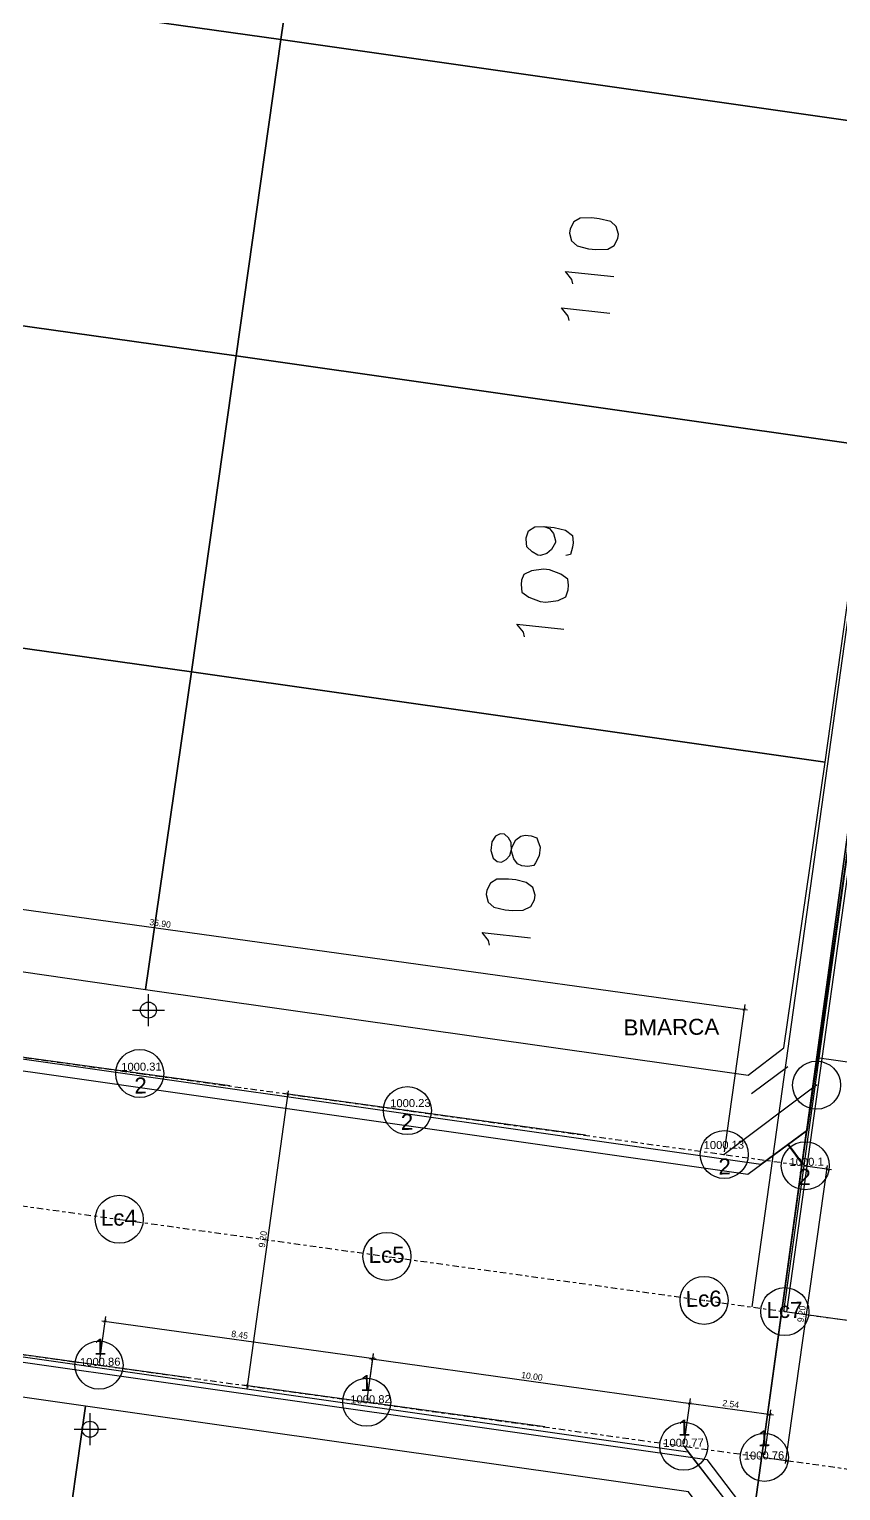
# Model space of a CAD drawing. Header units: metres. Extents: x -977055 to 805873, y -1033982 to 242021.
# Drawn here: x 823.92 to 849.28, y 962.45 to 1008.11 of the extents above; entities that cross this region are included whole.
import ezdxf

# ---------------------------------------------------------------- set-up
doc = ezdxf.new("R2010")
doc.units = ezdxf.units.M
doc.header["$PDMODE"] = 32
doc.header["$PDSIZE"] = 1.5
doc.linetypes.add('CENTRO1', pattern=[0.44, 0.2, -0.08, 0.08, -0.08])
for name, color, linetype in [('C-ROAD-PROF-TEXT', 11, 'Continuous'), ('linea 1', 1, 'Continuous'), ('puntos nov 7', 50, 'Continuous'), ('PUNTOS V', 4, 'Continuous'), ('V-NODE', 1, 'Continuous')]:
    doc.layers.add(name, color=color, linetype=linetype)
doc.layers.add('PDF2_area escolar', color=7, linetype='Continuous', true_color=0x989898)
doc.layers.add('PDF_Geometry', color=7, linetype='Continuous', true_color=0x797979)
doc.styles.add('CITY2', font='stylu.ttf', dxfattribs={"height": 0.2})
doc.styles.get("Standard").update_dxf_attribs({"font": 'arial.ttf'})
doc.dimstyles.new('COTAS2', dxfattribs={"dimtxt": 0.02, "dimasz": 0.1, "dimexe": 0.15, "dimexo": 0.08, "dimgap": 0.05, "dimtad": 1, "dimzin": 0, "dimdsep": 46, "dimtxsty": 'CITY2', "dimblk": 'ARCHTICK', "dimcen": 1, "dimdle": 0.1, "dimclrd": 1, "dimclre": 1, "dimclrt": 2, "dimadec": 0, "dimazin": 0, "dimtfac": 1, "dimtofl": 0, "dimtmove": 0, "dimatfit": 3, "dimldrblk": 'ARCHTICK', "dimfxl": 0.18, "dimtolj": 1, "dimtzin": 0, "dimarcsym": 0})

# ---------------------------------------------------------------- blocks, each defined once
blk = doc.blocks.new('*U274')
at = {"color": 0, "linetype": 'ByBlock', "lineweight": -2, "transparency": 16777216}
for p, q in [((0, -1), (0, 1)), ((-1, 0), (1, 0))]:
    blk.add_line(p, q, dxfattribs=at)
blk.add_circle((0, 0), 0.5, dxfattribs=at)
blk = doc.blocks.new('*U1258', base_point=(827.65, 977.469, 1001.168))
at = {"layer": 'V-NODE', "color": 50, "lineweight": -2, "xscale": 0.5, "yscale": 0.5, "zscale": 0.5}
blk.add_blockref('*U274', (827.65, 977.469, 1001.168), dxfattribs=at)
blk = doc.blocks.new('*U1261', base_point=(825.824, 964.376, 1001.809))
at = {"layer": 'V-NODE', "color": 50, "lineweight": -2, "xscale": 0.5, "yscale": 0.5, "zscale": 0.5}
blk.add_blockref('*U274', (825.824, 964.376, 1001.809), dxfattribs=at)
blk = doc.blocks.new('base')
at = {"layer": 'PDF_Geometry', "lineweight": 25, "extrusion": (-0.000787417, 0.063364, 0.99799), "elevation": 0.026}
for points in [[(-314.355, -197.288), (-299.601, -195.681), (-292.744, -194.188), (-282.663, -192.111), (-274.476, -190.361), (-258.037, -185.154), (-248.029, -180.61), (-240.539, -177.71), (-228.643, -174.042), (-222.733, -172.714), (-217.384, -171.04), (-209.935, -169.248), (-202.16, -164.759), (-196.196, -160.284), (-195.073, -159.817), (-178.095, -157.457), (-154.298, -156.614), (-136.667, -154.611), (-124.436, -153.164), (-118.066, -151.474), (-100.79, -146.646), (-80.955, -140.967), (-73.385, -139.328), (-61.694, -135.822), (-40.504, -131.604), (-37.727, -130.872), (-17.661, -129.441), (1.311, -127.461), (21.092, -124.929), (41.006, -122.83), (47.376, -123.458), (63.592, -123.186), (81.402, -124.312), (85.639, -96.072), (88.705, -66.393), (92.811, -40.781), (97.16, -22.386), (100.596, -1.562), (102.483, 8.32), (109.691, 37.361), (117.528, 76.62), (126.217, 115.638), (131.513, 149.592), (134.682, 173.973), (136.916, 195.591), (139.956, 229.678), (141.558, 250.676), (142.614, 271.37), (143.252, 283.21), (147.066, 312.938), (152.58, 355.631), (153.554, 396.042), (150.869, 418.02), (151.777, 438.639), (150.959, 458.028), (151.777, 438.639), (150.869, 418.02), (153.554, 396.042), (152.58, 355.631), (147.066, 312.938), (143.252, 283.21), (142.614, 271.37), (141.558, 250.676), (139.956, 229.678), (136.916, 195.591), (134.682, 173.973), (131.513, 149.592), (126.217, 115.638), (117.528, 76.62), (109.691, 37.361), (102.483, 8.32), (100.596, -1.562), (97.16, -22.386), (92.811, -40.781), (88.705, -66.393), (85.639, -96.072), (81.402, -124.312), (63.592, -123.186), (47.376, -123.458), (41.006, -122.83), (21.092, -124.929), (1.311, -127.461), (-17.661, -129.441), (-37.727, -130.872), (-40.504, -131.604), (-61.694, -135.822), (-73.385, -139.328), (-80.955, -140.967), (-100.79, -146.646), (-118.066, -151.474), (-124.436, -153.164), (-136.667, -154.611), (-154.298, -156.614), (-178.095, -157.457), (-195.073, -159.817), (-196.196, -160.284), (-202.16, -164.759), (-209.935, -169.248), (-217.384, -171.04), (-222.733, -172.714), (-228.643, -174.042), (-240.539, -177.71), (-248.029, -180.61), (-258.037, -185.154), (-274.476, -190.361), (-282.663, -192.111), (-292.744, -194.188), (-299.601, -195.681), (-314.355, -197.288), (-312.178, -178.446), (-309.146, -157.898), (-306.876, -132.899), (-305.823, -118.002), (-298.643, -78.802), (-291.055, -45.077), (-282.252, -15.116), (-275.645, 10.473), (-270.319, 33.898), (-263.825, 63.164), (-258.15, 86.408), (-284.424, 123.888)], [(76.721, 35.815), (75.319, 37.653), (36.902, 43.626), (35.023, 42.276), (24.12, -27.822), (25.516, -29.706), (63.985, -35.639), (65.818, -34.283)], [(42.023, 15.697), (42.052, 15.554), (42.253, 15.298), (40.744, 15.48)], [(42.16, 16.839), (42.189, 16.697), (42.39, 16.441), (40.882, 16.622)], [(43.028, 23.273), (42.851, 23.341), (42.73, 23.495), (42.666, 23.734), (42.672, 23.78), (42.791, 23.997), (42.944, 24.118), (43.138, 24.187), (43.23, 24.176), (43.401, 24.063), (43.568, 23.904), (43.586, 23.67), (43.58, 23.624), (43.507, 23.401), (43.308, 23.286), (43.028, 23.273), (42.708, 23.312), (42.348, 23.402), (42.136, 23.566), (42.118, 23.8), (42.134, 23.937), (42.208, 24.16), (42.35, 24.19)], [(43.675, 26.719), (43.704, 26.577), (43.905, 26.321), (42.443, 26.497)], [(44.883, 36.358), (44.912, 36.216), (45.113, 35.959), (43.605, 36.141)], [(36.902, 43.626), (35.023, 42.276)], [(78.602, 47.969), (76.718, 46.573), (38.301, 52.546), (36.905, 54.43), (47.469, 122.482), (49.353, 123.878), (87.77, 117.905), (89.166, 116.021)]]:
    blk.add_lwpolyline(points, dxfattribs=at)
for points in [[(51.057, 7.931), (49.496, -1.944), (69.25, -5.019), (70.817, 4.901)], [(31.257, 11.012), (29.742, 1.132), (49.496, -1.944), (51.057, 7.931)], [(52.572, 17.811), (51.057, 7.931), (70.817, 4.901), (72.332, 14.781)], [(32.817, 20.886), (31.257, 11.012), (51.057, 7.931), (52.572, 17.811)], [(42.11, 14.11), (42.046, 14.349), (41.879, 14.508), (41.519, 14.598), (41.291, 14.626), (40.919, 14.624), (40.72, 14.509), (40.601, 14.291), (40.585, 14.154), (40.649, 13.915), (40.815, 13.756), (41.175, 13.666), (41.404, 13.638), (41.775, 13.64), (41.974, 13.755), (42.093, 13.973)], [(54.087, 27.691), (52.572, 17.811), (72.332, 14.781), (73.892, 24.656)], [(34.332, 30.766), (32.817, 20.886), (52.572, 17.811), (54.087, 27.691)], [(43.757, 25.087), (43.738, 25.321), (43.526, 25.485), (43.172, 25.621), (42.989, 25.643), (42.612, 25.595), (42.367, 25.486), (42.294, 25.263), (42.277, 25.126), (42.301, 24.937), (42.513, 24.773), (42.868, 24.637), (43.051, 24.615), (43.427, 24.663), (43.672, 24.772), (43.74, 24.95)], [(55.653, 37.611), (54.087, 27.691), (73.892, 24.656), (75.24, 33.535), (74.402, 34.657)], [(35.731, 39.687), (34.332, 30.766), (54.087, 27.691), (55.653, 37.611), (36.853, 40.525)], [(44.805, 33.4), (44.741, 33.639), (44.615, 33.747), (44.477, 33.764), (44.329, 33.689), (44.221, 33.563), (44.143, 33.294), (44.024, 33.077), (43.87, 32.956), (43.727, 32.927), (43.545, 32.949), (43.367, 33.017), (43.333, 33.114), (43.263, 33.307), (43.296, 33.582), (43.415, 33.799), (43.472, 33.885), (43.66, 33.909), (43.843, 33.887), (43.975, 33.824), (44.095, 33.671), (44.159, 33.431), (44.172, 33.152), (44.247, 33.003), (44.373, 32.895), (44.51, 32.879), (44.658, 32.954), (44.772, 33.126)], [(44.97, 34.771), (44.906, 35.011), (44.74, 35.17), (44.379, 35.26), (44.151, 35.287), (43.825, 35.28), (43.58, 35.17), (43.461, 34.953), (43.445, 34.816), (43.509, 34.576), (43.721, 34.411), (44.035, 34.327), (44.264, 34.3), (44.635, 34.301), (44.834, 34.416), (44.953, 34.634)], [(59.2, 60.508), (57.685, 50.628), (76.439, 47.72), (77.56, 48.558), (78.954, 57.433)], [(39.445, 63.584), (38.051, 54.709), (38.885, 53.543), (57.685, 50.628), (59.2, 60.508)]]:
    blk.add_lwpolyline(points, close=True, dxfattribs=at)
at = {"layer": 'PDF_Geometry', "color": 32, "lineweight": 50, "true_color": 0xb85b00, "extrusion": (-0.000787417, 0.063364, 0.99799), "elevation": 0.026}
blk.add_lwpolyline([(35.196, 43.322), (35.632, 42.713)], dxfattribs=at)
blk = doc.blocks.new('_ArchTick')
at = {"color": 0, "linetype": 'ByBlock', "const_width": 0.15}
blk.add_lwpolyline([(-0.5, -0.5), (0.5, 0.5)], dxfattribs=at)
blk = doc.blocks.new('*D3483')
at = {"layer": 'Defpoints', "color": 0, "transparency": 16777216}
for p in [(834.469, 965.216, 1001.023), (844.562, 965.185), (844.374, 963.843, 1001.023)]:
    blk.add_point(p, dxfattribs=at)
at = {"layer": 'PUNTOS V', "color": 1, "linetype": 'Continuous', "lineweight": -2, "transparency": 16777216}
for p, q in [((834.48, 965.295), (834.678, 966.715)), ((844.386, 963.922), (844.582, 965.334))]:
    blk.add_line(p, q, dxfattribs=at)
at = {"layer": 'PUNTOS V', "color": 1, "lineweight": -2, "transparency": 16777216}
blk.add_line((834.558, 966.58), (844.661, 965.171), dxfattribs=at)
at = {"layer": 'PUNTOS V', "color": 1, "lineweight": -2, "transparency": 16777216, "xscale": 0.1, "yscale": 0.1, "zscale": 0.1}
for p, rotation in [((834.657, 966.566), 172.0615531667383), ((844.562, 965.185), 352.0615531667383)]:
    blk.add_blockref('_ArchTick', p, dxfattribs=dict(at, rotation=rotation))
at = {"layer": 'PUNTOS V', "color": 2, "transparency": 16777216, "insert": (839.631, 966.028), "char_height": 0.2, "attachment_point": 5, "rotation": 352.0616, "style": 'CITY2'}
blk.add_mtext('\\A1;10.00', dxfattribs=at)
blk = doc.blocks.new('*D3484')
at = {"layer": 'Defpoints', "color": 0, "transparency": 16777216}
for p in [(847.077, 964.834), (844.374, 963.843, 1001.023), (846.891, 963.494, 1011.104)]:
    blk.add_point(p, dxfattribs=at)
at = {"layer": 'PUNTOS V', "color": 1, "linetype": 'Continuous', "lineweight": -2, "transparency": 16777216}
for p, q in [((844.386, 963.922), (844.582, 965.334)), ((846.902, 963.573), (847.098, 964.983))]:
    blk.add_line(p, q, dxfattribs=at)
at = {"layer": 'PUNTOS V', "color": 1, "lineweight": -2, "transparency": 16777216}
blk.add_line((844.463, 965.199), (847.176, 964.821), dxfattribs=at)
at = {"layer": 'PUNTOS V', "color": 1, "lineweight": -2, "transparency": 16777216, "xscale": 0.1, "yscale": 0.1, "zscale": 0.1}
for p, rotation in [((844.562, 965.185), 172.0615531667383), ((847.077, 964.834), 352.0615531667383)]:
    blk.add_blockref('_ArchTick', p, dxfattribs=dict(at, rotation=rotation))
at = {"layer": 'PUNTOS V', "color": 2, "transparency": 16777216, "insert": (845.841, 965.163), "char_height": 0.2, "attachment_point": 5, "rotation": 352.0616, "style": 'CITY2'}
blk.add_mtext('\\A1;2.54', dxfattribs=at)
blk = doc.blocks.new('*D3487')
at = {"layer": 'Defpoints', "color": 0, "transparency": 16777216}
for p in [(834.66, 966.592), (826.104, 966.375, 1001.023), (834.469, 965.216, 1001.023)]:
    blk.add_point(p, dxfattribs=at)
at = {"layer": 'PUNTOS V', "color": 1, "linetype": 'Continuous', "lineweight": -2, "transparency": 16777216}
for p, q in [((826.115, 966.455), (826.315, 967.9)), ((834.48, 965.295), (834.68, 966.741))]:
    blk.add_line(p, q, dxfattribs=at)
at = {"layer": 'PUNTOS V', "color": 1, "lineweight": -2, "transparency": 16777216}
blk.add_line((826.196, 967.765), (834.759, 966.578), dxfattribs=at)
at = {"layer": 'PUNTOS V', "color": 1, "lineweight": -2, "transparency": 16777216, "xscale": 0.1, "yscale": 0.1, "zscale": 0.1}
for p, rotation in [((826.295, 967.752), 172.1089292205081), ((834.66, 966.592), 352.108929220508)]:
    blk.add_blockref('_ArchTick', p, dxfattribs=dict(at, rotation=rotation))
at = {"layer": 'PUNTOS V', "color": 2, "transparency": 16777216, "insert": (830.499, 967.325), "char_height": 0.2, "attachment_point": 5, "rotation": 352.1089, "style": 'CITY2'}
blk.add_mtext('\\A1;8.45', dxfattribs=at)
blk = doc.blocks.new('*D3581')
at = {"layer": 'Defpoints', "color": 0, "transparency": 16777216}
for p in [(809.092, 978.021, 1001.043), (846.266, 977.492), (845.638, 972.956, 1001.023)]:
    blk.add_point(p, dxfattribs=at)
at = {"layer": 'PUNTOS V', "color": 1, "linetype": 'Continuous', "lineweight": -2, "transparency": 16777216}
for p, q in [((809.103, 978.1), (809.741, 982.705)), ((845.649, 973.035), (846.287, 977.64))]:
    blk.add_line(p, q, dxfattribs=at)
at = {"layer": 'PUNTOS V', "color": 1, "lineweight": -2, "transparency": 16777216}
blk.add_line((809.621, 982.571), (846.365, 977.478), dxfattribs=at)
at = {"layer": 'PUNTOS V', "color": 1, "lineweight": -2, "transparency": 16777216, "xscale": 0.1, "yscale": 0.1, "zscale": 0.1}
for p, rotation in [((809.721, 982.557), 172.1089317505501), ((846.266, 977.492), 352.10893175055)]:
    blk.add_blockref('_ArchTick', p, dxfattribs=dict(at, rotation=rotation))
at = {"layer": 'PUNTOS V', "color": 2, "transparency": 16777216, "insert": (828.015, 980.177), "char_height": 0.2, "attachment_point": 5, "rotation": 352.1089, "style": 'CITY2'}
blk.add_mtext('\\A1;36.90', dxfattribs=at)
blk = doc.blocks.new('*D3586')
at = {"layer": 'Defpoints', "color": 0, "transparency": 16777216}
for p in [(848.17, 972.605, 1001.655), (848.845, 972.51), (846.89, 963.494, 1001.655)]:
    blk.add_point(p, dxfattribs=at)
at = {"layer": 'PUNTOS V', "color": 1, "lineweight": -2, "transparency": 16777216}
blk.add_line((847.552, 963.3), (848.859, 972.609), dxfattribs=at)
at = {"layer": 'PUNTOS V', "color": 1, "linetype": 'Continuous', "lineweight": -2, "transparency": 16777216}
for p, q in [((848.249, 972.594), (848.994, 972.489)), ((846.97, 963.483), (847.714, 963.379))]:
    blk.add_line(p, q, dxfattribs=at)
at = {"layer": 'PUNTOS V', "color": 1, "lineweight": -2, "transparency": 16777216, "xscale": 0.1, "yscale": 0.1, "zscale": 0.1}
for p, rotation in [((848.845, 972.51), 82.00733196645439), ((847.566, 963.399), 262.0073319664544)]:
    blk.add_blockref('_ArchTick', p, dxfattribs=dict(at, rotation=rotation))
at = {"layer": 'PUNTOS V', "color": 2, "transparency": 16777216, "insert": (848.053, 967.976), "char_height": 0.2, "attachment_point": 5, "rotation": 82.0073, "style": 'CITY2'}
blk.add_mtext('\\A1;9.20', dxfattribs=at)
blk = doc.blocks.new('*D5352')
at = {"color": 1, "lineweight": -2, "transparency": 16777216}
blk.add_line((830.73, 965.633), (832.021, 974.944), dxfattribs=at)
at = {"color": 1, "linetype": 'Continuous', "lineweight": -2, "transparency": 16777216}
for p, q in [((841.3, 973.557), (831.858, 974.866)), ((840.037, 964.444), (830.595, 965.753))]:
    blk.add_line(p, q, dxfattribs=at)
at = {"layer": 'Defpoints', "color": 0, "transparency": 16777216}
for p in [(832.007, 974.845), (841.38, 973.546, 1001.655), (840.117, 964.433, 1001.655)]:
    blk.add_point(p, dxfattribs=at)
at = {"color": 1, "lineweight": -2, "transparency": 16777216, "xscale": 0.1, "yscale": 0.1, "zscale": 0.1}
for p, rotation in [((832.007, 974.845), 82.10893177490597), ((830.744, 965.732), 262.108931774906)]:
    blk.add_blockref('_ArchTick', p, dxfattribs=dict(at, rotation=rotation))
at = {"color": 2, "transparency": 16777216, "insert": (831.223, 970.31), "char_height": 0.2, "attachment_point": 5, "rotation": 82.1089, "style": 'CITY2'}
blk.add_mtext('\\A1;9.20', dxfattribs=at)
blk = doc.blocks.new('*D5353')
at = {"color": 1, "lineweight": -2, "transparency": 16777216}
blk.add_line((801.408, 979.187), (800.118, 969.876), dxfattribs=at)
at = {"color": 1, "linetype": 'Continuous', "lineweight": -2, "transparency": 16777216}
for p, q in [((830.189, 975.097), (801.246, 979.109)), ((828.926, 965.984), (799.983, 969.996))]:
    blk.add_line(p, q, dxfattribs=at)
at = {"layer": 'Defpoints', "color": 0, "transparency": 16777216}
for p in [(830.268, 975.086, 1001.655), (800.132, 969.975), (829.005, 965.973, 1001.655)]:
    blk.add_point(p, dxfattribs=at)
at = {"color": 1, "lineweight": -2, "transparency": 16777216, "xscale": 0.1, "yscale": 0.1, "zscale": 0.1}
for p, rotation in [((801.395, 979.088), 82.1089317505505), ((800.132, 969.975), 262.1089317505505)]:
    blk.add_blockref('_ArchTick', p, dxfattribs=dict(at, rotation=rotation))
at = {"color": 2, "transparency": 16777216, "insert": (800.611, 974.553), "char_height": 0.2, "attachment_point": 5, "rotation": 82.1089, "style": 'CITY2'}
blk.add_mtext('\\A1;9.20', dxfattribs=at)

msp = doc.modelspace()

# ---------------------------------------------------------------- linework, layer by layer
at = {"color": 214, "elevation": 3030.45657}
msp.add_lwpolyline([(827.89311, 773.73995), (875.78106, 1120.62602), (869.40509, 1127.25775), (819.86544, 768.29284), (827.89311, 773.73995)], dxfattribs=at)
for points, elevation in [([(818.97782, 761.86581), (827.04409, 767.5899), (864.97199, 1042.32839), (866.869, 1043.709), (856.56954, 1045.0751), (857.81231, 1043.25633), (818.97782, 761.86581)], 3030.45657), ([(826.74925, 767.26483), (818.97782, 761.86581), (857.81231, 1043.25633)], 1007.297)]:
    msp.add_lwpolyline(points, dxfattribs=dict(elevation=elevation))
at = {"color": 6, "elevation": 996.755}
msp.add_lwpolyline([(856.56954, 1045.0751), (866.869, 1043.709), (865.122, 1042.309), (855.73221, 974.96884), (848.60117, 975.96291), (857.95894, 1043.235), (856.56954, 1045.0751)], dxfattribs=at)
msp.add_lwpolyline([(805.09956, 967.76883), (806.81733, 969.04943), (844.50423, 963.67332), (846.4758, 961.11187), (848.21212, 973.69437), (846.78313, 972.64206), (809.09117, 978.02217), (806.93763, 980.94095), (805.10814, 967.77522)])
at = {"layer": 'linea 1', "elevation": 1011.104}
for points in [[(846.50861, 968.1948), (856.92834, 1042.94105)], [(847.49903, 968.05673), (857.97595, 1043.21326)], [(847.59807, 968.04292), (858.08072, 1043.24048)]]:
    msp.add_lwpolyline(points, dxfattribs=at)
at = {"layer": 'linea 1', "linetype": 'CENTRO1', "elevation": 1001.655}
for points in [[(806.47339, 978.38513), (827.37539, 975.48704), (848.26968, 972.59104)], [(805.84046, 973.82888), (826.74364, 970.93063), (854.6625, 967.06101)], [(805.30656, 969.2589), (826.11189, 966.37422), (854.1214, 962.49203)]]:
    msp.add_lwpolyline(points, dxfattribs=at)
at = {"layer": 'PUNTOS V', "color": 1}
for points, elevation in [([(847.624, 975.698), (846.492, 974.848)], 1001.023), ([(848.52393, 975.12321), (845.63753, 972.95586)], 1001.023), ([(847.53066, 968.0495), (854.66247, 967.06101)], 1011.104), ([(844.37355, 963.84311), (846.54338, 961.02408)], 1001.751)]:
    msp.add_lwpolyline(points, dxfattribs=dict(at, elevation=elevation))
for p in [(827.37539, 975.48704, 1001.655), (848.52393, 975.12321, 999.915), (835.73976, 974.32772, 1001.023), (845.63753, 972.95586, 1001.023), (848.17082, 972.60474, 1011.104), (826.73566, 970.93174, 1001.023), (835.10069, 969.77232, 1001.023), (845.006, 968.39942, 1001.023), (847.53066, 968.0495, 1011.104), (826.10412, 966.3753, 1001.023), (834.46915, 965.21588, 1001.023), (844.37446, 963.84298, 1001.023), (846.89051, 963.49425, 1011.104)]:
    msp.add_point(p, dxfattribs=at)

# ---------------------------------------------------------------- block references
at = {"layer": 'PDF2_area escolar'}
msp.add_blockref('base', (882.736, 1016.336, 999.038), dxfattribs=at)
at = {"layer": 'puntos nov 7'}
for name, p in [('*U1258', (827.65, 977.469, 1001.168)), ('*U1261', (825.824, 964.376, 1001.809))]:
    msp.add_blockref(name, p, dxfattribs=at)

# ---------------------------------------------------------------- texts
at = {"layer": 'C-ROAD-PROF-TEXT', "color": 11, "linetype": 'Continuous', "lineweight": -3, "attachment_point": 8, "rotation": 0.571108}
for s, insert, char_height in [('{\\C2;BMARCA}', (843.9886, 976.68156, 3014.78193), 0.5), ('{\\C2;1000.31}', (827.43112, 975.57089), 0.25), ('{\\C2;2}', (827.40581, 974.86194, 2013.12693), 0.5), ('{\\C2;1000.23}', (835.83424, 974.43425), 0.25), ('{\\C2;2}', (835.73076, 973.72686, -0.632), 0.5), ('{\\C2;1000.13}', (845.62727, 973.12793), 0.25), ('{\\C2;2}', (845.65157, 972.33275, 3014.78193), 0.5), ('{\\C2;1000.1}', (848.21184, 972.59906, 1001.655), 0.25), ('{\\C2;2}', (848.15199, 972.00525), 0.5), ('{\\C2;Lc5}', (835.09174, 969.56611, 12.891), 0.5), ('{\\C2;Lc6}', (844.99715, 968.19399, 12.891), 0.5), ('{\\C2;Lc7}', (847.52171, 967.84328, 22.972), 0.5), ('{\\C2;1}', (826.13766, 966.70059, 3014.78193), 0.5), ('{\\C2;1000.86}', (826.14421, 966.35096, 3014.78193), 0.25), ('{\\C2;1}', (834.46261, 965.56552, 1001.023), 0.5), ('{\\C2;1000.82}', (834.58892, 965.1805, 4015.80493), 0.25), ('{\\C2;1}', (844.38342, 964.17141, 4016.43693), 0.5), ('{\\C2;1}', (846.88384, 963.8439, 1001.655), 0.5), ('{\\C2;1000.77}', (844.36587, 963.82539, 4016.43693), 0.25), ('{\\C2;1000.76}', (846.88102, 963.42673, 1011.104), 0.25)]:
    msp.add_mtext(s, dxfattribs=dict(at, insert=insert, char_height=char_height))
at = {"layer": 'C-ROAD-PROF-TEXT', "color": 11, "linetype": 'Continuous', "lineweight": -3, "insert": (826.72681, 970.72631, 12.891), "char_height": 0.5, "width": 0.6795075, "attachment_point": 8, "rotation": 0.571108}
msp.add_mtext('{\\C2;Lc4}', dxfattribs=at)

# ---------------------------------------------------------------- dimensions: what is measured, and where the dimension line sits
for p1, p2, distance, picture, middle in [((830.26791, 975.08613, 1001.655), (829.00484, 965.97325, 1001.655), -29.14922, '*D5353', (800.61061, 974.55274)), ((840.11664, 964.43313, 1001.655), (841.37971, 973.54601, 1001.655), 9.46236, '*D5352', (831.22285, 970.3098))]:
    dim = msp.add_aligned_dim(p1=p1, p2=p2, distance=distance, dimstyle='COTAS2')
    dim.commit()
    dim.dimension.update_dxf_attribs({"geometry": picture, "text_midpoint": middle})
at = {"layer": 'PUNTOS V', "color": 1}
for p1, p2, distance, picture, middle in [((809.0919, 978.02118, 1001.043), (845.63753, 972.95586, 1001.023), 4.579, '*D3581', (828.01457, 980.17717)), ((846.89038, 963.49427, 1001.655), (848.16961, 972.60491, 1001.655), -0.68198, '*D3586', (848.05282, 967.97618)), ((826.10412, 966.3753, 1001.023), (834.46915, 965.21588, 1001.023), 1.38939, '*D3487', (830.49859, 967.32483))]:
    dim = msp.add_aligned_dim(p1=p1, p2=p2, distance=distance, dimstyle='COTAS2', dxfattribs=at)
    dim.commit()
    dim.dimension.update_dxf_attribs({"geometry": picture, "text_midpoint": middle})
for base, p1, p2, picture, middle in [((844.56163, 965.18519), (834.46915, 965.21588, 1001.023), (844.37446, 963.84298, 1001.023), '*D3483', (839.63076, 966.02786)), ((847.07739, 964.83438), (844.37446, 963.84298, 1001.023), (846.89051, 963.49425, 1011.104), '*D3484', (845.84084, 965.16277))]:
    dim = msp.add_linear_dim(base=base, p1=p1, p2=p2, angle=172.061553, dimstyle='COTAS2', override={"dimtmove": 1}, dxfattribs=at)
    dim.commit()
    dim.dimension.update_dxf_attribs({"geometry": picture, "text_midpoint": middle})

doc.saveas('drawing.dxf')
